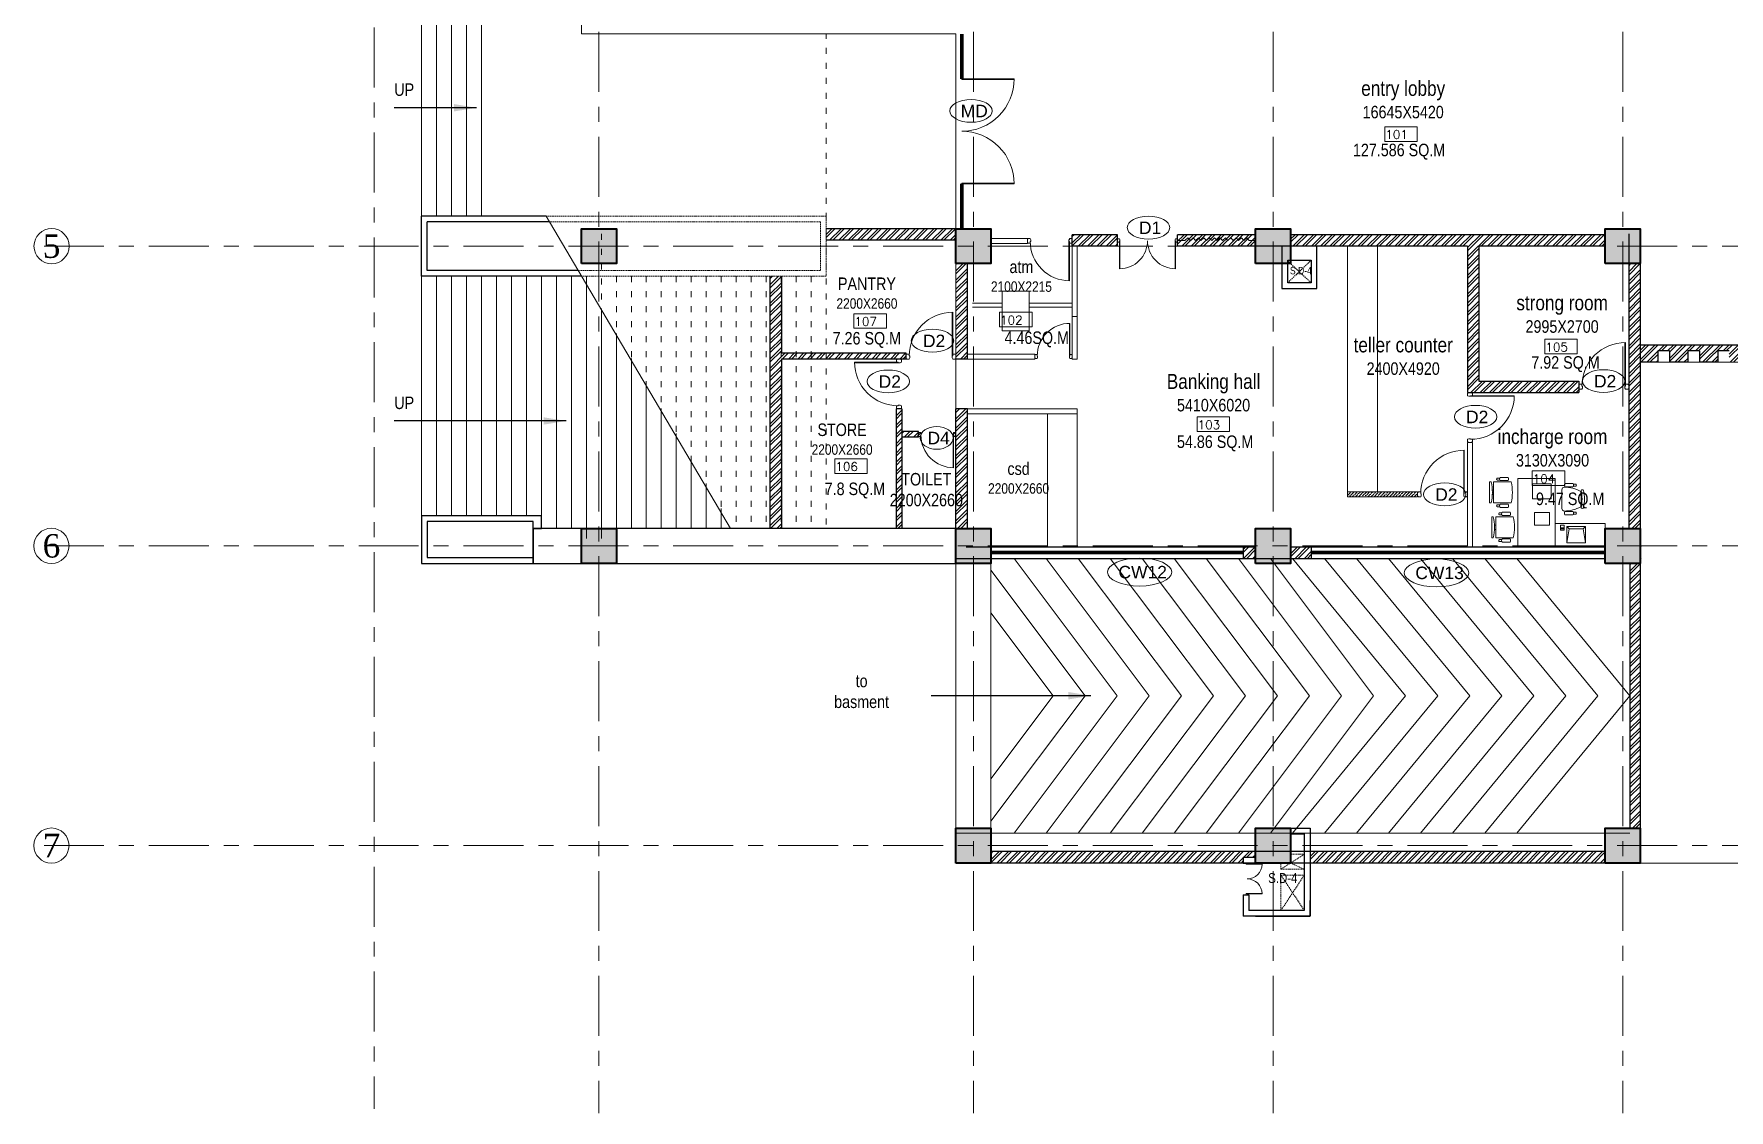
# Model space of a CAD drawing. Header units: millimetres. Extents: x 24487468 to 24959437, y -333213 to 842934.
# Drawn here: x 24709432 to 24743375, y -15238 to 6309 of the extents above; entities that cross this region are included whole.
import ezdxf
from ezdxf.enums import TextEntityAlignment as Align

# ---------------------------------------------------------------- set-up
doc = ezdxf.new("R2010")
doc.units = ezdxf.units.MM
doc.header["$MEASUREMENT"] = 0
for name, pattern in [('ACAD_ISO03W100', [30, 12, -18]), ('ACAD_ISO10W100', [18.5, 12, -3, 0.5, -3]), ('BORDERX2', [3.5, 1, -0.5, 1, -0.5, 0, -0.5]), ('Centreline', [21, 12, -3, 3, -3]), ('DASHED2', [0.375, 0.25, -0.125]), ('HIDDEN', [0.375, 0.25, -0.125])]:
    doc.linetypes.add(name, pattern=pattern)
doc.layers.get('0').update_dxf_attribs({"lineweight": 5})
for name, color, linetype, lineweight in [('A 0.13 dw', 175, 'Continuous', 5), ('A 0.13furniture', 30, 'Continuous', 0), ('A-DIM', 155, 'Continuous', 9), ('AREA', 7, 'Continuous', 5), ('CENLINE', 220, 'ACAD_ISO10W100', 5), ('COLUMN', 12, 'Continuous', 40), ('GRID', 205, 'BORDERX2', 5), ('HACTH', 8, 'Continuous', 0), ('hatch', 9, 'Continuous', 0), ('p1 plan grid lck', 6, 'Continuous', 5), ('room number', 99, 'Continuous', 20), ('text', 7, 'Continuous', 15), ('TEXT ROOM', 3, 'Continuous', 15), ('Wall1', 37, 'Continuous', 30), ('WALL2', 4, 'Continuous', 15), ('win shutters', 140, 'Continuous', 25), ('WINDOW', 160, 'Continuous', 25), ('window frame', 25, 'DASHED2', 9)]:
    doc.layers.add(name, color=color, linetype=linetype, lineweight=lineweight)
doc.layers.add('A-BTEXT', color=57, linetype='Continuous')
doc.styles.add('arial', font='times.ttf')
doc.styles.add('ATTR', font='romans.shx', dxfattribs={"width": 0.8, "height": 0.48})
doc.styles.add('LABEL', font='arial.ttf', dxfattribs={"height": 18})
doc.styles.add('ordinary', font='arial.ttf')
doc.styles.add('ROMANS', font='romans__.ttf')
doc.styles.add('Tahoma', font='technic_.ttf')
doc.dimstyles.new('DIM100', dxfattribs={"dimtxt": 300, "dimasz": 250, "dimexe": 100, "dimexo": 100, "dimgap": 150, "dimtad": 1, "dimdec": 0, "dimrnd": 5, "dimzin": 0, "dimdsep": 46, "dimtxsty": 'ROMANS', "dimblk": 'DOTSMALL', "dimcen": 0.09, "dimclrd": 256, "dimclre": 256, "dimclrt": 7, "dimadec": 0, "dimazin": 0, "dimtfac": 1, "dimtdec": 0, "dimtix": 1, "dimtofl": 0, "dimtmove": 1, "dimatfit": 3, "dimfxl": 100, "dimfxlon": 1, "dimtolj": 1, "dimtzin": 0, "dimarcsym": 0})

# ---------------------------------------------------------------- blocks, each defined once
blk = doc.blocks.new('column 350')
at = {"layer": 'COLUMN', "ltscale": 100}
h = blk.add_hatch(color=256, dxfattribs=at)
h.dxf.hatch_style = 1
h.paths.add_polyline_path([(1327.5, 1037.5), (627.5, 1037.5), (627.5, 337.5), (1327.5, 337.5)])
blk.add_lwpolyline([(627.5, 1037.5), (1327.5, 1037.5), (1327.5, 337.5), (627.5, 337.5)], close=True, dxfattribs=at)
blk = doc.blocks.new('_DotSmall')
at = {"color": 0, "linetype": 'ByBlock', "const_width": 0.5}
blk.add_lwpolyline([(-0.0625, 0, 1), (0.0625, 0, 1)], format="xyb", close=True, dxfattribs=at)
blk = doc.blocks.new('grid letter-flat-4-flat-1')
at = {"layer": 'GRID', "linetype": 'Continuous'}
blk.add_circle((0, 374.75), 281.25, dxfattribs=at)
blk = doc.blocks.new('md1')
at = {"layer": 'A 0.13 dw'}
for p, q in [((-924, 1799), (-936, 1799)), ((-936, 1799), (-936, 1748)), ((-936, 1748), (-911, 1736)), ((-924, 1811), (-924, 1799)), ((-848, 1811), (-924, 1811)), ((-911, 1736), (-874, 1736)), ((-874, 1736), (-874, 1748)), ((-874, 1748), (-836, 1748)), ((-874, 1748), (0, 1748)), ((-874, 1736), (0, 1736)), ((-848, 1799), (-848, 1811)), ((-836, 1799), (-848, 1799)), ((-836, 1748), (-836, 1799)), ((-936, 0), (-911, 12)), ((-936, -51), (-936, 0)), ((-911, 12), (-874, 12)), ((-874, 12), (-874, 0)), ((-874, 12), (0, 12)), ((-874, 0), (-836, 0)), ((-874, 0), (0, 0)), ((-836, 0), (-836, -51)), ((-924, -51), (-936, -51)), ((-924, -63), (-924, -51)), ((-848, -63), (-924, -63)), ((-836, -51), (-848, -51)), ((-848, -51), (-848, -63))]:
    blk.add_line(p, q, dxfattribs=at)
for points in [[(0, 1748), (0, 1748, -0.414214), (-874, 874)], [(0, 0), (0, 0, 0.414214), (-874, 874)]]:
    blk.add_lwpolyline(points, format="xyb", dxfattribs=at)
blk = doc.blocks.new('Door1000-flat-3')
at = {"layer": 'A 0.13 dw'}
for p, q in [((-38, 0), (-38, -12)), ((38, 0), (-38, 0)), ((-38, -12), (-50, -12)), ((-50, -12), (-50, -63)), ((-50, -63), (-25, -75)), ((-25, -75), (12, -75)), ((12, -75), (12, -63)), ((12, -63), (50, -63)), ((38, -12), (38, 0)), ((50, -12), (38, -12)), ((50, -63), (50, -12)), ((-50, -937), (-25, -925)), ((-50, -988), (-50, -937)), ((-38, -988), (-50, -988)), ((-38, -1000), (-38, -988)), ((38, -1000), (-38, -1000)), ((-25, -925), (12, -925)), ((12, -925), (12, -937)), ((12, -925), (886, -925)), ((12, -937), (50, -937)), ((12, -937), (886, -937)), ((50, -988), (38, -988)), ((38, -988), (38, -1000)), ((50, -937), (50, -988))]:
    blk.add_line(p, q, dxfattribs=at)
blk.add_lwpolyline([(886, -937), (886, -937, 0.414214), (12, -63)], format="xyb", dxfattribs=at)
blk = doc.blocks.new('Production Armchair 1-flat-3-flat-1')
at = {"layer": 'A 0.13furniture'}
for p, q in [((175, 302), (224, 302)), ((175, 262), (225, 262)), ((231, 315), (393, 315)), ((231, 250), (393, 250)), ((454, 189), (454, -188)), ((175, -261), (225, -261)), ((175, -300), (224, -300)), ((231, -248), (393, -248)), ((231, -313), (393, -313))]:
    blk.add_line(p, q, dxfattribs=at)
for centre, radius, start, end in [((804, 0), 804, 167.6021, 192.3979), ((44, 156), 30.3, 34.2916, 145.7084), ((854, 0), 804, 167.6021, 192.3979), ((1965, 0), 1896, 175.3453, 184.606), ((402, -433), 672, 89.8784, 119.0931), ((185, 282), 21.8, 114.8953, 245.3358), ((284, 282), 62.8, 148.9511, 211.0489), ((340, 282), 62.8, 328.9511, 31.0489), ((405, 190), 48.9, 359.252, 92.1864), ((44, -156), 30.3, 214.2902, 325.7098), ((402, 435), 672, 240.894, 270.1219), ((185, -280), 21.8, 114.6645, 245.1044), ((284, -281), 62.8, 148.9511, 211.0489), ((340, -281), 62.8, 328.9511, 31.0489), ((405, -188), 48.9, 267.8132, 0.748)]:
    blk.add_arc(centre, radius, start, end, dxfattribs=at)
at = {"layer": 'A 0.13furniture', "style": 'ATTR', "text_generation_flag": 4, "width": 0.8, "flags": 9}
blk.add_attdef('ESTCODE', (0, 0), '', height=0.126, rotation=270, dxfattribs=at)
blk = doc.blocks.new('Executive Armchair 1-flat-5-flat-1')
at = {"layer": 'A 0.13furniture'}
for p, q in [((-80.00175, 209.8875), (-430.05475, 209.8875)), ((-207.9205, 299.7425), (-369.9195, 299.7425)), ((-207.9205, 234.94), (-369.9195, 234.94)), ((-152.609, 286.8125), (-201.71775, 286.7925)), ((-152.68875, 247.275), (-200.6105, 247.28)), ((-80.00175, -209.89), (-80.00175, 209.8875)), ((-53.85975, 45), (-80.00175, 45)), ((0, 210), (-30.0025, 210)), ((0, 210), (0, -210)), ((-80.00175, -209.89), (-430.001, -209.89)), ((-207.9205, -234.9425), (-369.9195, -234.9425)), ((-207.9205, -299.745), (-369.9195, -299.745)), ((-152.609, -286.815), (-201.71775, -286.795)), ((-152.68875, -247.2775), (-200.6105, -247.2825)), ((-80.00175, -45), (-53.8405, -45)), ((0, -210), (-30.0025, -210))]:
    blk.add_line(p, q, dxfattribs=at)
for centre, radius, start, end in [((439.44675, 0.11), 894.44925, 166.435999999, 193.5788), ((-316.09875, 267.3425), 62.82115, 148.951400001, 211.048700002), ((-261.74125, 267.3425), 62.82123, 328.951400001, 31.04859), ((-161.7745, 267.0625), 21.77348, 294.664000001, 65.104889999), ((839.5795, 0), 894.58, 166.423299999, 193.576700001), ((-316.099, -267.3425), 62.821, 148.951299998, 211.048700002), ((-261.741, -267.3425), 62.821, 328.951299998, 31.04867), ((-161.7745, -267.065), 21.77342, 294.894900003, 65.336150001)]:
    blk.add_arc(centre, radius, start, end, dxfattribs=at)
at = {"layer": 'A 0.13furniture', "style": 'ATTR', "text_generation_flag": 4, "width": 0.8, "flags": 9}
blk.add_attdef('ESTCODE', (0, 0), '', height=0.1199, rotation=90, dxfattribs=at)
blk = doc.blocks.new('Executive Armchair 1-flat-6-flat-1')
at = {"layer": 'A 0.13furniture'}
for p, q in [((-80.00175, 209.8875), (-430.05475, 209.8875)), ((-207.9205, 299.7425), (-369.9195, 299.7425)), ((-207.9205, 234.94), (-369.9195, 234.94)), ((-152.609, 286.8125), (-201.71775, 286.7925)), ((-152.68875, 247.275), (-200.6105, 247.28)), ((-80.00175, -209.89), (-80.00175, 209.8875)), ((-53.85975, 45), (-80.00175, 45)), ((0, 210), (-30.0025, 210)), ((0, 210), (0, -210)), ((-80.00175, -209.89), (-430.001, -209.89)), ((-207.9205, -234.9425), (-369.9195, -234.9425)), ((-207.9205, -299.745), (-369.9195, -299.745)), ((-152.609, -286.815), (-201.71775, -286.795)), ((-152.68875, -247.2775), (-200.6105, -247.2825)), ((-80.00175, -45), (-53.8405, -45)), ((0, -210), (-30.0025, -210))]:
    blk.add_line(p, q, dxfattribs=at)
for centre, radius, start, end in [((439.44675, 0.11), 894.44925, 166.435999999, 193.5788), ((-316.09875, 267.3425), 62.82115, 148.951400001, 211.048700002), ((-261.74125, 267.3425), 62.82123, 328.951400001, 31.04859), ((-161.7745, 267.0625), 21.77348, 294.664000001, 65.104889999), ((839.5795, 0), 894.58, 166.423299999, 193.576700001), ((-316.099, -267.3425), 62.821, 148.951299998, 211.048700002), ((-261.741, -267.3425), 62.821, 328.951299998, 31.04867), ((-161.7745, -267.065), 21.77342, 294.894900003, 65.336150001)]:
    blk.add_arc(centre, radius, start, end, dxfattribs=at)
at = {"layer": 'A 0.13furniture', "style": 'ATTR', "text_generation_flag": 4, "width": 0.8, "flags": 9}
blk.add_attdef('ESTCODE', (0, 0), '', height=0.1199, rotation=90, dxfattribs=at)
blk = doc.blocks.new('ASD-flat-1-flat-1')
at = {"layer": 'A 0.13furniture'}
for p, q in [((552383, -73628), (551383, -73628)), ((551383, -73628), (551383, -74078)), ((551777, -74017), (551777, -73692)), ((551827, -73967), (551777, -73692)), ((551777, -73692), (552152, -73692)), ((551777, -74017), (551827, -73967)), ((552102, -73967), (551827, -73967)), ((552152, -73692), (552102, -73967)), ((552102, -73967), (552152, -74017)), ((552152, -73692), (552152, -74017)), ((552202, -73942), (552202, -74042)), ((552277, -73942), (552202, -73942)), ((552214, -73967), (552214, -73992)), ((552264, -73967), (552214, -73967)), ((552214, -73992), (552264, -73992)), ((552239, -73967), (552239, -73992)), ((552264, -73992), (552264, -73967)), ((552277, -74042), (552277, -73942)), ((551383, -74078), (552383, -74078)), ((552152, -74017), (551777, -74017)), ((552202, -74042), (552277, -74042))]:
    blk.add_line(p, q, dxfattribs=at)
for points in [[(553133, -73628), (553133, -74978), (552383, -74978), (552383, -73628)], [(552801, -74296), (552501, -74296), (552501, -74046), (552801, -74046)], [(552839, -74871), (552464, -74871), (552464, -74571), (552839, -74571)]]:
    blk.add_lwpolyline(points, close=True, dxfattribs=at)
for name, p in [('Executive Armchair 1-flat-6-flat-1', (553655, -74001)), ('Production Armchair 1-flat-3-flat-1', (551797, -74565)), ('Executive Armchair 1-flat-5-flat-1', (553696, -74699))]:
    blk.add_blockref(name, p, dxfattribs=at)
at = {"layer": 'A 0.13furniture', "style": 'ATTR', "width": 0.8, "flags": 9}
blk.add_attdef('ESTCODE', (551777, -73692), '', height=0.00147, dxfattribs=at)
blk = doc.blocks.new('dd1')
at = {"layer": 'A 0.13 dw'}
for p, q in [((0, 1736), (0, 1748)), ((0, 1748), (38, 1748)), ((0, 1748), (874, 1748)), ((0, 1736), (874, 1736)), ((0, 12), (874, 12)), ((0, 0), (0, 12)), ((0, 0), (38, 0)), ((0, 0), (874, 0))]:
    blk.add_line(p, q, dxfattribs=at)
for points in [[(874, 1748), (874, 1748, -0.414214), (0, 874)], [(874, 0), (874, 0, 0.414214), (0, 874)]]:
    blk.add_lwpolyline(points, format="xyb", dxfattribs=at)
blk = doc.blocks.new('*U36')
at = {"layer": 'room number'}
blk.add_lwpolyline([(46, 40), (46, 240), (491, 240), (491, 40)], close=True, dxfattribs=at)
at = {"layer": 'room number', "style": 'ROMANS'}
blk.add_attdef('ROOM_NUM', (53, 73), '', height=120, dxfattribs=at)
blk = doc.blocks.new('VOO')
at = {"layer": 'HACTH', "linetype": 'HIDDEN', "ltscale": 100}
for p, q in [((-480, 182), (-11, 482)), ((-480, 67), (-11, 67)), ((-480, 67), (-480, -643)), ((-480, 67), (-11, -643)), ((-480, -643), (-11, 67)), ((-286, 307), (-11, 182))]:
    blk.add_line(p, q, dxfattribs=at)
blk.add_lwpolyline([(-286, 482), (-11, 482), (-11, 182), (-480, 182), (-480, 307), (-286, 307), (-286, 482)], dxfattribs=at)
at = {"layer": 'Wall1', "ltscale": 100}
for p, q in [((-286, 1007), (104, 1007)), ((-286, 892), (-11, 892)), ((-11, 892), (-11, -643)), ((104, 1007), (104, -758)), ((-1236, 422), (-1236, 307)), ((-1236, 422), (-986, 422)), ((-1236, 307), (-986, 307)), ((-1236, -328), (-1121, -328)), ((-1236, -328), (-1236, -758)), ((-1121, -328), (-1121, -643)), ((-11, -643), (-1121, -643)), ((104, -758), (-1236, -758))]:
    blk.add_line(p, q, dxfattribs=at)
at = {"layer": 'WALL2', "xscale": 0.3388355573506527, "yscale": 0.3388355573506527, "zscale": 0.3388355573506527}
blk.add_blockref('md1', (-858, -307), dxfattribs=at)

msp = doc.modelspace()

# ---------------------------------------------------------------- hatches: boundary and pattern name
at = {"ltscale": 100}
h = msp.add_hatch(dxfattribs=at)
h.set_pattern_fill('ANSI32', color=256, scale=350)
h.set_pattern_definition([(45, (24730643.26, 2173.67), (-92.808, 92.808), []), (45, (24730705.13, 2173.67), (-92.808, 92.808), [])])
h.paths.add_polyline_path([(24731130, 2288.6), (24730224, 2288.6), (24730224, 2130.6), (24730224, 2130.6), (24730224, 2199), (24730213.2, 2199), (24730213.2, 2209.8), (24730167.3, 2209.8), (24730156.5, 2187.3), (24730156.5, 2154), (24730167.3, 2154), (24730167.3, 2119.8), (24730213.2, 2119.8), (24730213.2, 2130.6), (24730224, 2130.6), (24730224, 2199), (24730224, 2199), (24730224, 2130.6), (24730224, 2058.7), (24731130, 2058.7), (24731130, 2149.3), (24731130, 2149.3), (24731130, 2198)])
h = msp.add_hatch(dxfattribs=at)
h.set_pattern_fill('ANSI32', color=256, scale=350)
h.set_pattern_definition([(45, (24733087.99, 2173.66), (-92.808, 92.808), []), (45, (24733149.87, 2173.66), (-92.808, 92.808), [])])
h.paths.add_polyline_path([(24733894, 2288.7), (24732330, 2288.7), (24732330, 2149.3), (24732330, 2149.3), (24732330, 2198), (24732322.3, 2198), (24732322.3, 2205.7), (24732289.7, 2205.7), (24732282, 2189.6), (24732282, 2166), (24732289.7, 2166), (24732289.7, 2141.6), (24732322.3, 2141.6), (24732322.3, 2149.3), (24732330, 2149.3), (24732330, 2198), (24732330, 2198), (24732330, 2149.3), (24732330, 2058.7), (24733894, 2058.7)])
h = msp.add_hatch(dxfattribs=at)
h.set_pattern_fill('ANSI32', color=256, scale=350)
h.set_pattern_definition([(45, (24733769.27, -4076.3), (-92.81, 92.81), []), (45, (24733831.14, -4076.3), (-92.81, 92.81), [])])
h.paths.add_polyline_path([(24733893.5, -3961.3), (24733645.1, -3961.3), (24733645.1, -4191.3), (24733893.5, -4191.3)])
h = msp.add_hatch(dxfattribs=at)
h.set_pattern_fill('ANSI32', color=256, scale=350)
h.set_pattern_definition([(45, (24734800.98, -4076.3), (-92.81, 92.81), []), (45, (24734862.85, -4076.3), (-92.81, 92.81), [])])
h.paths.add_polyline_path([(24735008.5, -3961.3), (24734593.5, -3961.3), (24734593.5, -4191.3), (24735008.5, -4191.3)])
at = {"layer": 'hatch', "ltscale": 100}
h = msp.add_hatch(dxfattribs=at)
h.set_pattern_fill('ANSI32', color=256, scale=350)
h.set_pattern_definition([(45, (24726594.02, 2293.7), (-92.808, 92.808), []), (45, (24726655.89, 2293.7), (-92.808, 92.808), [])])
h.paths.add_polyline_path([(24727893.5, 2408.7), (24725294.6, 2408.7), (24725294.6, 2178.7), (24727893.5, 2178.7)])
h = msp.add_hatch(dxfattribs=at)
h.set_pattern_fill('ANSI32', color=256, scale=350)
h.set_pattern_definition([(45, (24737744.01, 708.72), (-92.808, 92.808), []), (45, (24737805.88, 708.72), (-92.808, 92.808), [])])
h.paths.add_polyline_path([(24740894, 2288.7), (24734594, 2288.7), (24734594, 2058.7), (24738136.6, 2058.4), (24738136.6, -871.3), (24740364, -871.3), (24740364, -641.3), (24738366.3, -641.3), (24738366.6, 2058.7), (24740894, 2058.7), (24740894, 2288.7)])
h = msp.add_hatch(dxfattribs=at)
h.set_pattern_fill('ANSI32', color=256, scale=350)
h.set_pattern_definition([(45, (24728008.98, 754.15), (-92.808, 92.808), []), (45, (24728070.85, 754.15), (-92.808, 92.808), [])])
h.paths.add_polyline_path([(24728124.5, 1708.7), (24727893.5, 1708.7), (24727893.5, -112.6), (24727894.5, -112.6), (24727894.5, -188.6), (24727894.5, -200.4), (24728124.5, -200.4)])
h = msp.add_hatch(dxfattribs=at)
h.set_pattern_fill('ANSI32', color=256, scale=350)
h.set_pattern_definition([(45, (24741479, -941.3), (-92.808, 92.808), []), (45, (24741540.88, -941.3), (-92.808, 92.808), [])])
h.paths.add_polyline_path([(24741594, -266.3), (24741594, 1708.7), (24741364, 1708.7), (24741364, -718.3), (24741364, -718.3), (24741364, -794.3), (24741364, -871.3), (24741364, -3591.3), (24741594, -3591.3)])
h = msp.add_hatch(dxfattribs=at)
h.set_pattern_fill('ANSI32', color=256, scale=350)
h.set_pattern_definition([(45, (24725531.22, -1066.3), (-92.808, 92.808), []), (45, (24725593.09, -1066.3), (-92.808, 92.808), [])])
h.paths.add_polyline_path([(24724398, 1458.7), (24724168, 1458.7), (24724168, -3591.3), (24724398, -3591.3), (24724398, -200.4), (24726894.5, -200.4), (24726894.5, -85.4), (24724398, -85.4)])
h = msp.add_hatch(dxfattribs=at)
h.set_pattern_fill('ANSI32', color=256, scale=350)
h.set_pattern_definition([(45, (24743224.01, -69.78), (-92.808, 92.808), []), (45, (24743285.88, -69.78), (-92.808, 92.808), [])])
h.paths.add_polyline_path([(24744854, 78.7), (24744772.2, 78.7), (24744772.2, 78.7), (24744820.8, 78.7), (24744820.8, 86.4), (24744828.5, 86.4), (24744828.5, 119), (24744812.5, 126.7), (24744788.8, 126.7), (24744788.8, 119), (24744764.5, 119), (24744764.5, 86.4), (24744772.2, 86.4), (24744772.2, 78.7), (24744820.8, 78.7), (24744820.8, 78.7), (24744772.2, 78.7), (24741594, 78.7), (24741594, -266.3), (24741949, -266.3), (24741949, -36.3), (24742179, -36.3), (24742179, -266.3), (24742549, -266.3), (24742549, -36.3), (24742779, -36.3), (24742779, -266.3), (24743149, -266.3), (24743149, -36.3), (24743379, -36.3), (24743379, -266.3), (24744854, -266.3)])
h = msp.add_hatch(dxfattribs=at)
h.set_pattern_fill('ANSI32', color=256, scale=350)
h.set_pattern_definition([(45, (24726751.98, -2395.85), (-92.808, 92.808), []), (45, (24726813.85, -2395.85), (-92.808, 92.808), [])])
h.paths.add_polyline_path([(24726809.5, -1200.4), (24726790, -1200.4), (24726790, -1200.4), (24726714, -1200.4), (24726694.5, -1200.4), (24726694.5, -3591.3), (24726809.5, -3591.3)])
h = msp.add_hatch(dxfattribs=at)
h.set_pattern_fill('ANSI32', color=256, scale=350)
h.set_pattern_definition([(45, (24728008.98, -2395.85), (-92.808, 92.808), []), (45, (24728070.85, -2395.85), (-92.808, 92.808), [])])
h.paths.add_polyline_path([(24728124.5, -1200.4), (24727894.5, -1200.4), (24727894.5, -1740.4), (24727894.5, -1740.4), (24727894.5, -1683.4), (24727893.5, -1683.4), (24727893.5, -1740.4), (24727894.5, -1740.4), (24727894.5, -1683.4), (24727894.5, -1683.4), (24727894.5, -1740.4), (24727894.5, -3591.3), (24728124.5, -3591.3)])
h = msp.add_hatch(dxfattribs=at)
h.set_pattern_fill('ANSI32', color=256, scale=350)
h.set_pattern_definition([(45, (24727351.98, -2013.4), (-92.808, 92.808), []), (45, (24727413.85, -2013.4), (-92.808, 92.808), [])])
h.paths.add_polyline_path([(24727838.3, -2376.3), (24727838.2, -1720.9), (24727838.2, -1693.2), (24727847.2, -1674.4), (24727885.5, -1674.4), (24727885.5, -1683.4), (24727894.5, -1683.4), (24727894.5, -1740.4), (24727885.5, -1740.4), (24727885.5, -1749.4), (24727847.2, -1749.4), (24727847.3, -2376.4, -0.4015317), (24727192.4, -1749.5), (24727153.5, -1749.5), (24727153.5, -1740.5), (24727144.5, -1740.5), (24727144.5, -1765.4), (24726809.5, -1765.4), (24726809.5, -1650.4), (24727144.5, -1650.4), (24727144.5, -1683.5), (24727153.5, -1683.5), (24727153.5, -1674.5), (24727191.7, -1674.5), (24727200.7, -1693.2), (24727200.7, -1721), (24727191.7, -1721, 0.4101977)])
h = msp.add_hatch(dxfattribs=at)
h.set_pattern_fill('ANSI36', color=256, scale=350)
h.set_pattern_definition([(45, (24736436.29, -2911.297), (23.202, 85.0738), [109.375, -21.875, 0, -21.875])])
h.paths.add_polyline_path([(24737136.3, -2873.2), (24737136.3, -2861.3), (24735736.3, -2861.3), (24735736.3, -2961.3), (24737136.3, -2961.3), (24737136.3, -2949.2), (24737136.3, -2949.2)])
h = msp.add_hatch(dxfattribs=at)
h.set_pattern_fill('ANSI32', color=256, scale=350)
h.set_pattern_definition([(45, (24741491.51, -6941.3), (-92.808, 92.808), []), (45, (24741553.38, -6941.3), (-92.808, 92.808), [])])
h.paths.add_polyline_path([(24741594, -4291.3), (24741389, -4291.3), (24741389, -9591.3), (24741594, -9591.3)])
h = msp.add_hatch(dxfattribs=at)
h.set_pattern_fill('ANSI32', color=256, scale=350)
h.set_pattern_definition([(45, (24731242.95, -10176.3), (-92.808, 92.808), []), (45, (24731304.82, -10176.3), (-92.808, 92.808), [])])
h.paths.add_polyline_path([(24733893, -10061.3), (24728593, -10061.3), (24728593, -10291.3), (24733645.1, -10291.3), (24733645.1, -10176.3), (24733893, -10176.3)])
h = msp.add_hatch(dxfattribs=at)
h.set_pattern_fill('ANSI32', color=256, scale=350)
h.set_pattern_definition([(45, (24737939.01, -10176.3), (-92.808, 92.808), []), (45, (24738000.88, -10176.3), (-92.808, 92.808), [])])
h.paths.add_polyline_path([(24740893, -10061.3), (24734985.1, -10061.3), (24734985.1, -10291.3), (24740893, -10291.3)])

# ---------------------------------------------------------------- linework, layer by layer
at = {"ltscale": 100}
msp.add_lwpolyline([(24720394.5, 6308.7), (24720394.5, 7708.7), (24715894.5, 7708.8), (24715894.5, 26408.8), (24741596.1, 26408.7), (24741596.1, 20408.7), (24755595.6, 20408.7), (24755596.1, 1708.7), (24744854, 1708.7), (24744854, -266.3), (24741594, -266.3), (24741594, -10291.3), (24727893, -10291.3), (24727893.5, -4291.3), (24727893.5, 6308.7), (24720394.5, 6308.7)], dxfattribs=at)
at = {"layer": 'A 0.13furniture', "linetype": 'Continuous'}
for p, q in [((24735736.3, -2861.3), (24735736.3, 2058.7)), ((24736336.3, -2861.3), (24736336.3, 2058.7)), ((24729724, -1300.4), (24729724, -3961.3)), ((24730324, -1300.4), (24730324, -3961.3))]:
    msp.add_line(p, q, dxfattribs=at)
msp.add_lwpolyline([(24729357.8, 1155.2), (24729357.8, 361), (24728822.8, 361), (24728822.8, 1155.2)], close=True, dxfattribs=at)
at = {"layer": 'A-DIM', "ltscale": 100}
for p, q in [((24717194.6, -4291.3), (24717194.6, 7708.7)), ((24717494.6, 2658.7), (24717494.6, 7708.7)), ((24717794.6, 2658.7), (24717794.6, 7708.7)), ((24718094.6, 2658.7), (24718094.6, 7708.7)), ((24718394.6, 2658.7), (24718394.6, 7708.7)), ((24717494.6, -3341.3), (24717494.6, 1458.7)), ((24717794.6, -3341.3), (24717794.6, 1458.7)), ((24718094.6, -3341.3), (24718094.6, 1458.7)), ((24718394.6, -3341.3), (24718394.6, 1458.7)), ((24718694.6, 1458.7), (24718694.6, -3341.3)), ((24718994.6, 1458.7), (24718994.6, -3341.3)), ((24719294.6, 1458.7), (24719294.6, -3341.3)), ((24719594.6, 1458.7), (24719594.6, -3591.3)), ((24719894.6, 1458.7), (24719894.6, -3591.3)), ((24719894.6, 1458.7), (24719894.6, -3591.3)), ((24720194.6, 1458.7), (24720194.6, -3591.3)), ((24720194.6, 1458.7), (24720194.6, -3591.3)), ((24720494.6, 1458.7), (24720494.6, 1308.7)), ((24720494.6, 1308.7), (24720494.6, -3791.3)), ((24720494.6, 1308.7), (24720494.6, -3791.3)), ((24720794.6, 808.7), (24720794.6, -3791.3)), ((24720794.6, 808.7), (24720794.6, -3791.3)), ((24721094.6, 308.7), (24721094.6, -3791.3)), ((24721094.6, 308.7), (24721094.6, -3791.3)), ((24721394.6, -191.3), (24721394.6, -3591.3)), ((24721394.6, -191.3), (24721394.6, -3591.3)), ((24721694.6, -691.3), (24721694.6, -3591.3)), ((24721694.6, -691.3), (24721694.6, -3591.3)), ((24721994.6, -1191.3), (24721994.6, -3591.3)), ((24721994.6, -1191.3), (24721994.6, -3591.3)), ((24722294.6, -1691.3), (24722294.6, -3591.3)), ((24722294.6, -1691.3), (24722294.6, -3591.3)), ((24722594.6, -2191.3), (24722594.6, -3591.3)), ((24722594.6, -2191.3), (24722594.6, -3591.3)), ((24722894.6, -2691.3), (24722894.6, -3591.3)), ((24722894.6, -2691.3), (24722894.6, -3591.3)), ((24723194.6, -3191.3), (24723194.6, -3591.3)), ((24723194.6, -3191.3), (24723194.6, -3591.3)), ((24741594, -10291.3), (24756798.7, -10291.3))]:
    msp.add_line(p, q, dxfattribs=at)
at = {"layer": 'A-DIM', "linetype": 'ACAD_ISO03W100', "ltscale": 10}
for p, q in [((24725294.6, 2308.7), (24725294.6, 6308.7)), ((24720794.6, 2308.7), (24720794.6, 808.7)), ((24725294.6, 2308.7), (24725294.6, -3591.3)), ((24721094.6, 1458.7), (24721094.6, 308.7)), ((24721394.6, 1458.7), (24721394.6, -191.3)), ((24721694.6, 1458.7), (24721694.6, -691.3)), ((24721994.6, 1458.7), (24721994.6, -1191.3)), ((24722294.6, 1458.7), (24722294.6, -1691.3)), ((24722594.6, 1458.7), (24722594.6, -2191.3)), ((24722894.6, 1458.7), (24722894.6, -2691.3)), ((24723194.6, 1458.7), (24723194.6, -3191.3)), ((24723494.6, 1458.7), (24723494.6, -3591.3)), ((24723794.6, 1458.7), (24723794.6, -3591.3)), ((24724094.6, 1458.7), (24724094.6, -3591.3)), ((24724094.6, 1458.7), (24724094.6, -3591.3)), ((24724094.6, 1458.7), (24724094.6, -3591.3)), ((24724168, 1458.7), (24724168, -3591.3)), ((24724394.6, 1458.7), (24724394.6, -3591.3)), ((24724694.6, 1458.7), (24724694.6, -3591.3)), ((24724994.6, 1458.7), (24724994.6, -3591.3))]:
    msp.add_line(p, q, dxfattribs=at)
at = {"layer": 'HACTH', "ltscale": 100}
for p, q in [((24719687.7, 2658.7), (24723380.9, -3591.3)), ((24728593.5, -4291.3), (24728593.5, -9591.3)), ((24727893, -9691.3), (24741389, -9691.3))]:
    msp.add_line(p, q, dxfattribs=at)
at = {"layer": 'HACTH', "linetype": 'DASHED2', "ltscale": 100}
for p, q in [((24734536.1, 1325.8), (24735006.1, 1775.8)), ((24735006.1, 1325.8), (24734536.1, 1761.8))]:
    msp.add_line(p, q, dxfattribs=at)
at = {"layer": 'HACTH', "ltscale": 100}
for points in [[(24729058.1, -4191.3), (24731124.7, -6941.3), (24729058.1, -9691.3)], [(24729699.6, -4191.3), (24731766.2, -6941.3), (24729699.6, -9691.3)], [(24730341.2, -4191.3), (24732407.8, -6941.3), (24730341.2, -9691.3)], [(24730982.7, -4191.3), (24733049.3, -6941.3), (24730982.7, -9691.3)], [(24731624.2, -4191.3), (24733690.8, -6941.3), (24731624.2, -9691.3)], [(24732265.7, -4191.3), (24734332.3, -6941.3), (24732265.7, -9691.3)], [(24732907.2, -4191.3), (24734973.8, -6941.3), (24732907.2, -9691.3)], [(24733548.7, -4191.3), (24735615.4, -6941.3), (24733548.7, -9691.3)], [(24734190.3, -4191.3), (24736256.9, -6941.3), (24734190.3, -9691.3)], [(24734631.8, -4191.3), (24736898.4, -6941.3), (24734631.8, -9691.3)], [(24735273.3, -4191.3), (24737539.9, -6941.3), (24735273.3, -9691.3)], [(24735914.8, -4191.3), (24738181.4, -6941.3), (24735914.8, -9691.3)], [(24736556.3, -4191.3), (24738822.9, -6941.3), (24736556.3, -9691.3)], [(24737197.8, -4191.3), (24739464.5, -6941.3), (24737197.8, -9691.3)], [(24737839.4, -4191.3), (24740106, -6941.3), (24737839.4, -9691.3)], [(24738480.9, -4191.3), (24740747.5, -6941.3), (24738480.9, -9691.3)], [(24739122.4, -4191.3), (24741389, -6941.3), (24739122.4, -9691.3)], [(24728593.5, -4426.7), (24730483.2, -6941.3), (24728593.5, -9455.9)], [(24728593.5, -5280.3), (24729841.7, -6941.3), (24728593.5, -8602.3)]]:
    msp.add_lwpolyline(points, dxfattribs=at)
at = {"layer": 'hatch', "ltscale": 100}
for p, q in [((24732330, 2173.7), (24732477.3, 2173.7)), ((24732477.3, 2173.7), (24732536.3, 2227.2)), ((24732536.3, 2227.2), (24732584.9, 2173.7)), ((24732584.9, 2173.7), (24732643.9, 2227.2)), ((24732643.9, 2227.2), (24732692.5, 2173.7)), ((24732692.5, 2173.7), (24732751.5, 2227.2)), ((24732692.5, 2173.7), (24732749.4, 2225.3)), ((24732751.5, 2227.2), (24732800.1, 2173.7)), ((24732800.1, 2173.7), (24732859.1, 2227.2)), ((24732859.1, 2227.2), (24732907.7, 2173.7)), ((24732907.7, 2173.7), (24732966.7, 2227.2)), ((24732907.7, 2173.7), (24732964.6, 2225.3)), ((24732966.7, 2227.2), (24733015.3, 2173.7)), ((24733015.3, 2173.7), (24733074.3, 2227.2)), ((24733074.3, 2227.2), (24733122.9, 2173.7)), ((24733122.9, 2173.7), (24733181.9, 2227.2)), ((24733122.9, 2173.7), (24733179.8, 2225.3)), ((24733181.9, 2227.2), (24733230.5, 2173.7)), ((24733230.5, 2173.7), (24733289.5, 2227.2)), ((24733289.5, 2227.2), (24733338.1, 2173.7)), ((24733338.1, 2173.7), (24733397.1, 2227.2)), ((24733338.1, 2173.7), (24733395, 2225.3)), ((24733397.1, 2227.2), (24733445.7, 2173.7)), ((24733445.7, 2173.7), (24733504.7, 2227.2)), ((24733504.7, 2227.2), (24733553.3, 2173.7)), ((24733553.3, 2173.7), (24733612.3, 2227.2)), ((24733553.3, 2173.7), (24733610.2, 2225.3)), ((24733612.3, 2227.2), (24733660.9, 2173.7)), ((24733660.9, 2173.7), (24733719.9, 2227.2)), ((24733719.9, 2227.2), (24733768.5, 2173.7)), ((24733894, 2173.7), (24733768.5, 2173.7)), ((24734594, 2288.7), (24734594, 2058.7)), ((24740894, 2058.7), (24740894, 2288.7))]:
    msp.add_line(p, q, dxfattribs=at)
msp.add_lwpolyline([(24740894, 2288.7), (24734594, 2288.7), (24734594, 2058.7), (24738136.6, 2058.4), (24738136.6, -871.3), (24740364, -871.3), (24740364, -641.3), (24738366.3, -641.3), (24738366.6, 2058.7), (24740894, 2058.7), (24740894, 2288.7)], close=True, dxfattribs=at)
at = {"layer": 'p1 plan grid lck', "linetype": 'Centreline', "ltscale": 100}
for p, q in [((24716245.6, 31634.2), (24716245.6, -15212.8)), ((24720745.6, 31549.2), (24720745.6, -15297.8)), ((24728245.6, 31549.2), (24728245.6, -15297.8)), ((24734245.6, 31549.2), (24734245.6, -15297.8)), ((24741245.6, 31549.2), (24741245.6, -15297.8)), ((24709635.2, 2058.7), (24762025, 2058.7)), ((24709635.2, -3941.3), (24762023.4, -3941.3)), ((24709635.2, -9941.3), (24762023.4, -9941.3))]:
    msp.add_line(p, q, dxfattribs=at)
at = {"layer": 'text', "ltscale": 100}
for centre, major_axis, ratio in [((24728196.9, 4766.8), (-424.8, 0), 0.5372842), ((24731749.7, 2430.4), (-424.8, 0), 0.5372842), ((24727425.1, 165.9), (-424.8, 0), 0.5372842), ((24726538.1, -648.5), (-424.8, 0), 0.5372842), ((24740861.5, -642), (-424.8, 0), 0.5372842), ((24738299.2, -1356.5), (-424.8, 0), 0.5372842), ((24727508.2, -1778.8), (-331.2, 0), 0.689042), ((24737681.7, -2910.1), (-424.8, 0), 0.5372842), ((24731571.4, -4467), (-645.2, 0), 0.4312913), ((24737515.4, -4482), (-645.2, 0), 0.4312913)]:
    msp.add_ellipse(centre, major_axis=major_axis, ratio=ratio, dxfattribs=at)
at = {"layer": 'Wall1', "ltscale": 100}
for p, q in [((24719687.7, 2658.7), (24717194.6, 2658.7)), ((24717194.6, 1458.7), (24717194.6, 2658.7)), ((24719755.7, 2543.7), (24717309.6, 2543.7)), ((24717309.6, 1573.7), (24717309.6, 2543.7)), ((24727894, 2408.7), (24725294.6, 2408.7)), ((24727894, 2178.7), (24725294.6, 2178.7)), ((24731130, 2288.6), (24730224, 2288.6)), ((24730224, 2058.7), (24730224, 2288.6)), ((24731130, 2288.6), (24730224, 2288.6)), ((24731130, 2058.7), (24730224, 2058.7)), ((24731130, 2058.7), (24730224, 2058.7)), ((24731130, 2058.7), (24731130, 2288.6)), ((24731130, 2058.7), (24731130, 2288.6)), ((24733894, 2288.7), (24732330, 2288.7)), ((24732330, 2058.7), (24732330, 2288.7)), ((24737631.5, 2058.7), (24732330, 2058.7)), ((24740894, 2288.7), (24734594, 2288.7)), ((24740894, 2288.7), (24734594, 2288.7)), ((24738136.6, 2058.7), (24734594, 2058.7)), ((24738136.6, 2058.7), (24738136.3, -871.3)), ((24738366.6, 2058.7), (24738366.3, -641.3)), ((24740894, 2058.7), (24738366.6, 2058.7)), ((24741364, 2308.7), (24741364, -3591.3)), ((24728124.5, -200.4), (24728124.5, 1708.7)), ((24741594, 1708.7), (24741594, -9591.3)), ((24741594, 1708.7), (24741594, -641.3)), ((24720396.8, 1458.7), (24717194.6, 1458.7)), ((24720328.9, 1573.7), (24717309.6, 1573.7)), ((24724168, 1458.7), (24724168, -3591.3)), ((24724398, 1458.7), (24724398, -85.4)), ((24744854, 78.7), (24741594, 78.7)), ((24726894.5, -85.4), (24724398, -85.4)), ((24726894.5, -200.4), (24724398, -200.4)), ((24724398, -200.4), (24724398, -3591.3)), ((24726894.5, -200.4), (24726894.5, -85.4)), ((24728124.5, -200.4), (24727894.5, -200.4)), ((24741949, -266.3), (24741594, -266.3)), ((24742179, -36.3), (24741949, -36.3)), ((24741949, -36.3), (24741949, -266.3)), ((24742179, -36.3), (24742179, -266.3)), ((24742549, -266.3), (24742179, -266.3)), ((24742779, -36.3), (24742549, -36.3)), ((24742549, -36.3), (24742549, -266.3)), ((24742779, -36.3), (24742779, -266.3)), ((24743149, -266.3), (24742779, -266.3)), ((24743149, -36.3), (24743149, -266.3)), ((24743379, -36.3), (24743149, -36.3)), ((24738366.3, -641.3), (24740364, -641.3)), ((24740364, -641.3), (24740364, -871.3)), ((24741364, -641.3), (24741364, -871.3)), ((24738136.3, -871.3), (24740364, -871.3)), ((24726694.5, -1200.4), (24726694.5, -3591.3)), ((24726809.5, -1200.4), (24726694.5, -1200.4)), ((24726809.5, -1200.4), (24726809.5, -3591.3)), ((24727894.5, -3591.3), (24727894.5, -1200.4)), ((24728124.5, -1200.4), (24727894.5, -1200.4)), ((24728124.5, -3591.3), (24728124.5, -1200.4)), ((24727144.5, -1650.4), (24726809.5, -1650.4)), ((24727144.5, -1765.4), (24727144.5, -1650.4)), ((24727144.5, -1765.4), (24726809.5, -1765.4)), ((24728098, -3961.3), (24733893.5, -3961.3)), ((24733645.1, -3961.3), (24733645.1, -4191.3)), ((24734593.5, -3961.3), (24740893.5, -3961.3)), ((24735008.5, -3961.3), (24735008.5, -4191.3)), ((24741618.5, -3961.3), (24741619, -3961.3)), ((24727893.5, -4191.3), (24740893.5, -4191.3)), ((24741389, -4291.3), (24741389, -9591.3)), ((24741618.5, -4191.3), (24741619, -4191.3)), ((24740893, -10061.3), (24728593, -10061.3)), ((24740893, -10291.3), (24728593, -10291.3)), ((24734983, -11041.3), (24734983, -11356.3)), ((24733893, -11356.3), (24734983, -11356.3))]:
    msp.add_line(p, q, dxfattribs=at)
for points in [[(24734421.1, 1210.8), (24735121.1, 1210.8), (24735121.1, 2058.7), (24734421.1, 2058.7)], [(24734536.1, 1775.8), (24735006.1, 1775.8), (24735006.1, 1325.8), (24734536.1, 1325.8)], [(24719429.5, -3456.3), (24717309.6, -3456.3), (24717309.6, -4176.3), (24719429.5, -4176.3)]]:
    msp.add_lwpolyline(points, close=True, dxfattribs=at)
msp.add_lwpolyline([(24719429.5, -4291.3), (24719429.5, -3591.3), (24719594.6, -3591.3), (24719594.6, -3341.3), (24717194.6, -3341.3), (24717194.6, -4291.3), (24719429.5, -4291.3)], dxfattribs=at)
at = {"layer": 'WALL2', "ltscale": 100}
for p, q in [((24728594, 2214.7), (24729324, 2214.7)), ((24728594, 2114.7), (24729324, 2114.7)), ((24729324, 2114.7), (24729324, 2214.7)), ((24730224, 2058.7), (24730224, -200.4)), ((24730324, -200.4), (24730324, 2058.7)), ((24728822.8, 914.7), (24728224, 914.7)), ((24728822.8, 839.7), (24728224, 839.7)), ((24730224, 914.7), (24729357.8, 914.7)), ((24730224, 839.7), (24729357.8, 839.7)), ((24730324, 649.6), (24730224, 649.6)), ((24729474, -100.4), (24728124.5, -100.4)), ((24729474, -200.4), (24728124.5, -200.4)), ((24729474, -200.4), (24728224, -200.4)), ((24729474, -100.4), (24729474, -200.4)), ((24730224, -200.4), (24730324, -200.4)), ((24730324, -200.4), (24730324, -100.4)), ((24730324, -1200.4), (24728124.5, -1200.4)), ((24730324, -1300.4), (24728124.5, -1300.4)), ((24730324, -1300.4), (24730324, -1200.4)), ((24738136.3, -1871.3), (24738236.3, -1871.3)), ((24738136.3, -1871.3), (24738136.3, -3941.3)), ((24738236.3, -1871.3), (24738236.3, -3961.3)), ((24735736.3, -2861.3), (24737136.3, -2861.3)), ((24735736.3, -2861.3), (24735736.3, -2961.3)), ((24735736.3, -2961.3), (24737136.3, -2961.3)), ((24737136.3, -2861.3), (24737136.3, -2961.3))]:
    msp.add_line(p, q, dxfattribs=at)
at = {"layer": 'win shutters', "ltscale": 100}
for p, q in [((24733893.5, -3961.3), (24733893.5, -4191.3)), ((24740893.5, -3961.3), (24740893.5, -4191.3))]:
    msp.add_line(p, q, dxfattribs=at)
at = {"layer": 'win shutters', "ltscale": 100, "const_width": 75}
for points in [[(24728009.6, 5408.7), (24728009.6, 6308.7)], [(24728009.6, 2408.7), (24728009.6, 3308.7)], [(24733645.1, -4076.3), (24728593.5, -4076.3)], [(24740893.5, -4076.3), (24735008.5, -4076.3)]]:
    msp.add_lwpolyline(points, dxfattribs=at)
at = {"layer": 'win shutters', "ltscale": 100}
msp.add_lwpolyline([(24727893.5, -3591.3), (24719431.6, -3591.3), (24719431.6, -4291.3), (24727893.5, -4292)], dxfattribs=at)
at = {"layer": 'window frame', "ltscale": 100}
for p, q in [((24725294.6, 2658.7), (24719687.7, 2658.7)), ((24725179.6, 2543.7), (24719755.7, 2543.7)), ((24725179.6, 2543.7), (24725179.6, 1573.7)), ((24725294.6, 2658.7), (24725294.6, 1458.7)), ((24725179.6, 1573.7), (24720328.9, 1573.7)), ((24725294.6, 1458.7), (24720396.8, 1458.7))]:
    msp.add_line(p, q, dxfattribs=at)

# ---------------------------------------------------------------- block references
at = {"layer": 'A 0.13 dw'}
for p, xscale, yscale, zscale, rotation in [((24729324, 2164.7), -0.8999669881804728, 0.8999669881804728, 0.8999669881804728, 90), ((24726894.5, -150.5), 0.999963329587696, 0.999963329587696, 0.999963329587696, 90.00000000000001), ((24729474, -150.4), 0.7499724901539567, 0.7499724901539567, 0.7499724901539567, 90.00000000000001), ((24727144.5, -1712), -0.7499724901539567, 0.7499724901539567, 0.7499724901539567, 90)]:
    msp.add_blockref('Door1000-flat-3', p, dxfattribs=dict(at, xscale=xscale, yscale=yscale, zscale=zscale, rotation=rotation))
at = {"layer": 'A 0.13furniture', "rotation": 180.0000000371167}
msp.add_blockref('ASD-flat-1-flat-1', (25292276.6, -77569.8), dxfattribs=at)
at = {"layer": 'CENLINE'}
ref = msp.add_blockref('grid letter-flat-4-flat-1', (24709785.3, 1590.6), dxfattribs=dict(at, xscale=1.25, yscale=1.25, zscale=25.4))
ref.add_attrib('GRID_LETTER', '5', dxfattribs={"layer": 'A-BTEXT', "linetype": 'Continuous', "height": 468.7, "style": 'arial'}).set_placement((24709785.3, 2059.3), align=Align.MIDDLE_CENTER)
ref = msp.add_blockref('grid letter-flat-4-flat-1', (24709783.7, -4409.4), dxfattribs=dict(at, xscale=1.25, yscale=1.25, zscale=25.4))
ref.add_attrib('GRID_LETTER', '6', dxfattribs={"layer": 'A-BTEXT', "linetype": 'Continuous', "height": 468.7, "style": 'arial'}).set_placement((24709783.7, -3940.7), align=Align.MIDDLE_CENTER)
ref = msp.add_blockref('grid letter-flat-4-flat-1', (24709783.7, -10409.4), dxfattribs=dict(at, xscale=1.25, yscale=1.25, zscale=25.4))
ref.add_attrib('GRID_LETTER', '7', dxfattribs={"layer": 'A-BTEXT', "linetype": 'Continuous', "height": 468.7, "style": 'arial'}).set_placement((24709783.7, -9940.7), align=Align.MIDDLE_CENTER)
at = {"layer": 'COLUMN', "rotation": 89.99999999994951}
for p in [(24721432, 1081.2), (24728931.5, 1081.2), (24728931.5, 1081.2), (24734931.5, 1081.2), (24741931.5, 1081.2), (24721433.1, -4918.8), (24728931, -4918.8), (24728931, -4918.8), (24734931, -4918.8), (24741931, -4918.8), (24728930.5, -10918.8), (24734930.5, -10918.8), (24741930.5, -10918.8)]:
    msp.add_blockref('column 350', p, dxfattribs=at)
at = {"layer": 'room number', "xscale": 1.456692913385827, "yscale": 1.456692913385827, "zscale": 0.984251968503937}
for p, values in [((24736415.6, 4099.6), {'ROOM_NUM': '101'}), ((24725785.4, 357.6), {'ROOM_NUM': '107'}), ((24728701.8, 384.8), {'ROOM_NUM': '102'}), ((24739620.7, -155.6), {'ROOM_NUM': '105'}), ((24732657.3, -1710.7), {'ROOM_NUM': '103'}), ((24725403.6, -2548.5), {'ROOM_NUM': '106'}), ((24739367.3, -2790.9), {'ROOM_NUM': '104'})]:
    msp.add_blockref('*U36', p, dxfattribs=at).add_auto_attribs(values)
at = {"layer": 'Wall1', "ltscale": 100}
for p, xscale, yscale, zscale, rotation in [((24740364, -756.2), 0.9999633202006163, 0.9999633202006163, 0.9999633202006163, 90.00000000000001), ((24726752, -1200.4), 0.999963329587696, 0.999963329587696, 0.999963329587696, 180), ((24738186.3, -1871.3), -0.9999633202006163, 0.9999633202006163, 0.9999633202006163, 180), ((24737136.3, -2911.2), 0.9999633202006163, 0.9999633202006163, 0.9999633202006163, 90.00000000000001)]:
    msp.add_blockref('Door1000-flat-3', p, dxfattribs=dict(at, xscale=xscale, yscale=yscale, zscale=zscale, rotation=rotation))
at = {"layer": 'WALL2', "xscale": 0.6403191634977956, "yscale": 0.6403191634977956, "zscale": 0.6403191634977956, "rotation": 270}
msp.add_blockref('md1', (24731170.3, 1606.3), dxfattribs=at)
at = {"layer": 'WALL2'}
msp.add_blockref('VOO', (24734880.8, -10598.5), dxfattribs=at)
at = {"layer": 'WINDOW', "xscale": 1.201331051798368, "yscale": 1.201331051798368, "zscale": 1.201331051798368}
msp.add_blockref('dd1', (24728009.5, 3308.7), dxfattribs=at)

# ---------------------------------------------------------------- texts
at = {"layer": 'AREA', "attachment_point": 1, "style": 'Tahoma'}
for s, insert, char_height, width in [('127.586 SQ.M', (24735843.5, 4109.7), 249.999, 2290.678), ('7.26 SQ.M', (24725425.2, 340.5), 250, 1798.482), ('4.46SQ.M', (24728867.1, 351.1), 250, 2290.678), ('7.92 SQ.M', (24739414.7, -143.7), 250, 1718.097), ('54.86 SQ.M', (24732319.5, -1731), 250, 2290.678), ('7.8 SQ.M', (24725266.1, -2674.7), 250, 1684.677), ('9.47 SQ.M', (24739508.2, -2874.3), 250, 1981.818)]:
    msp.add_mtext(s, dxfattribs=dict(at, insert=insert, char_height=char_height, width=width))
at = {"layer": 'text', "char_height": 250, "width": 447.771, "attachment_point": 5, "rotation": 0, "style": 'arial'}
for s, insert in [('{\\fTechnic|b0|i0|c2|p2;UP}', (24716847.3, 5191.6)), ('{\\fTechnic|b0|i0|c2|p2;UP}', (24716847.3, -1078.9)), ('{\\fTechnic|b0|i0|c2|p2;to basment}', (24726005.1, -6856.1))]:
    msp.add_mtext(s, dxfattribs=dict(at, insert=insert))
at = {"layer": 'text', "ltscale": 100, "char_height": 200, "attachment_point": 1, "style": 'ordinary'}
for s, insert in [('{\\H1.25x;MD}', (24727988.8, 4890.1)), ('{\\H1.25x;D1}', (24731557.8, 2552)), ('{\\H1.25x;D2}', (24727233.2, 287.5)), ('{\\H1.25x;D2}', (24726346.2, -526.8)), ('{\\H1.25x;D2}', (24740669.6, -520.3)), ('{\\H1.25x;D2}', (24738107.3, -1234.8)), ('{\\H1.25x;D4}', (24727324.4, -1657.1)), ('{\\H1.25x;D2}', (24737489.8, -2788.4))]:
    msp.add_mtext_dynamic_manual_height_columns(s, width=373.513, gutter_width=15, heights=[0], dxfattribs=dict(at, insert=insert))
at = {"layer": 'text', "width": 4499.814, "attachment_point": 2, "style": 'LABEL'}
for s, insert, char_height in [('\\pi-450,l600,t600;{\\fTechnic|b0|i0|c2|p2;S.D-4}', (24734726.4, 1644.7), 150), ('\\pi-600,l800,t800;{\\fTechnic|b0|i0|c2|p2; S.D-4}', (24734307, -10491.5), 200)]:
    msp.add_mtext(s, dxfattribs=dict(at, insert=insert, char_height=char_height))
at = {"layer": 'text', "ltscale": 100, "char_height": 250, "width": 373.513, "attachment_point": 1, "style": 'ordinary'}
for s, insert in [('CW12', (24731148.1, -4341.8)), ('CW13', (24737092.1, -4356.8))]:
    msp.add_mtext(s, dxfattribs=dict(at, insert=insert))
at = {"layer": 'TEXT ROOM', "width": 4953.123, "attachment_point": 5, "style": 'arial'}
for s, insert, char_height in [('{\\fTechnic|b0|i0|c2|p2;entry lobby\\P\\H0.83333x;16645X5420}', (24736849.3, 4991.9), 300), ('{\\fTechnic|b0|i0|c2|p2;atm\\P\\H0.83333x;2100X2215}', (24729205.2, 1456.4), 250), ('{\\fTechnic|b0|i0|c2|p2;PANTRY\\P\\H0.83333x;2200X2660}', (24726112, 1118), 250), ('{\\fTechnic|b0|i0|c2|p2;strong room\\P\\H0.83333x;2995X2700}', (24740031.2, 698.7), 300), ('{\\fTechnic|b0|i0|c2|p2;teller counter\\P\\H0.83333x;2400X4920}', (24736849.3, -144), 300), ('{\\fTechnic|b0|i0|c2|p2;STORE\\P\\H0.83333x;2200X2660}', (24725614.5, -1806), 250), ('{\\fTechnic|b0|i0|c2|p2;incharge room\\P\\H0.83333x;3130X3090}', (24739839.6, -1979.4), 300), ('{\\fTechnic|b0|i0|c2|p2;csd\\P\\H0.83333x;2200X2660}', (24729148.1, -2585.3), 250), ('{\\fTechnic|b0|i0|c2|p2;TOILET\\P2200X2660}', (24727301.3, -2817), 250)]:
    msp.add_mtext(s, dxfattribs=dict(at, insert=insert, char_height=char_height))
at = {"layer": 'TEXT ROOM', "ltscale": 500, "insert": (24733052.4, -875.4), "char_height": 300, "width": 4953.123, "attachment_point": 5, "style": 'arial'}
msp.add_mtext('{\\fTechnic|b0|i0|c2|p2;Banking hall\\P\\H0.83333x;5410X6020}', dxfattribs=at)

# ---------------------------------------------------------------- leaders
at = {"layer": 'A-DIM', "ltscale": 100}
for points in [[(24718293.4, 4830), (24716645.2, 4830)], [(24720087.2, -1440.4), (24716645.2, -1440.4)], [(24730596.1, -6941.3), (24727397, -6941.3)]]:
    msp.add_leader(points, dimstyle='DIM100', override={"dimasz": 450, "dimtad": 0, "dimfxl": 300}, dxfattribs=at)

doc.saveas('drawing.dxf')
